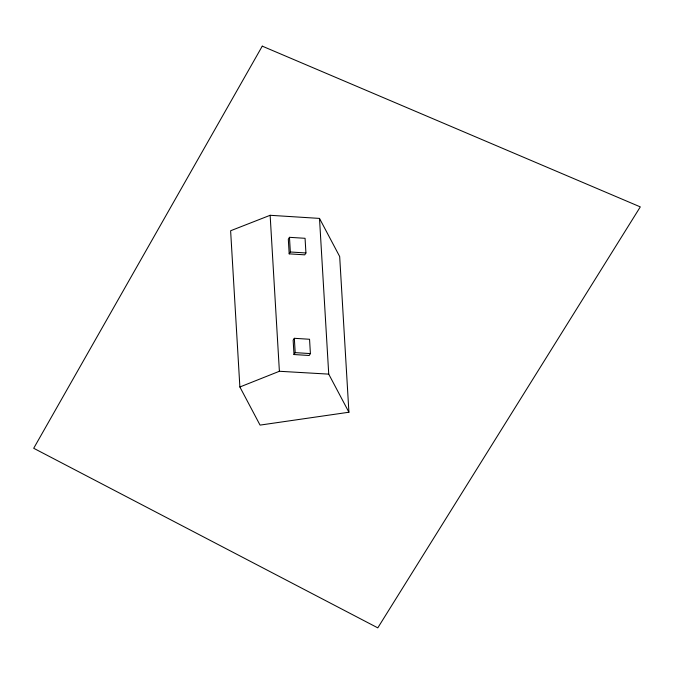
<?xml version="1.0" encoding="UTF-8"?>
<svg xmlns="http://www.w3.org/2000/svg" width="674" height="674" viewBox="0 0 674 674"><rect width="100%" height="100%" fill="white"/><g stroke="black" fill="none" stroke-linecap="round" stroke-linejoin="round"><path stroke-width="1.01" d="M289.475 237.324L288.312 239.186L289.18 253.854L304.766 254.839L305.929 252.969L305.061 238.301L289.475 237.324L290.342 251.992L289.18 253.854M294.336 338.306L293.148 340.21L293.999 354.532L309.214 355.493L310.402 353.589L309.551 339.266L294.336 338.306L295.187 352.628L293.999 354.532M239.877 386.986L279.39 371.273L328.735 374.129L348.913 412.235L260.054 425.1L239.877 386.986L230.618 230.752L270.139 215.292L319.501 218.41L339.679 256.524L348.913 412.235M290.342 251.992L305.929 252.969M295.187 352.628L310.402 353.589M319.501 218.41L328.735 374.129M270.139 215.292L279.39 371.273M262.262 46.144L33.7 448.277L377.794 627.856L640.3 206.893L262.262 46.144"/></g></svg>
